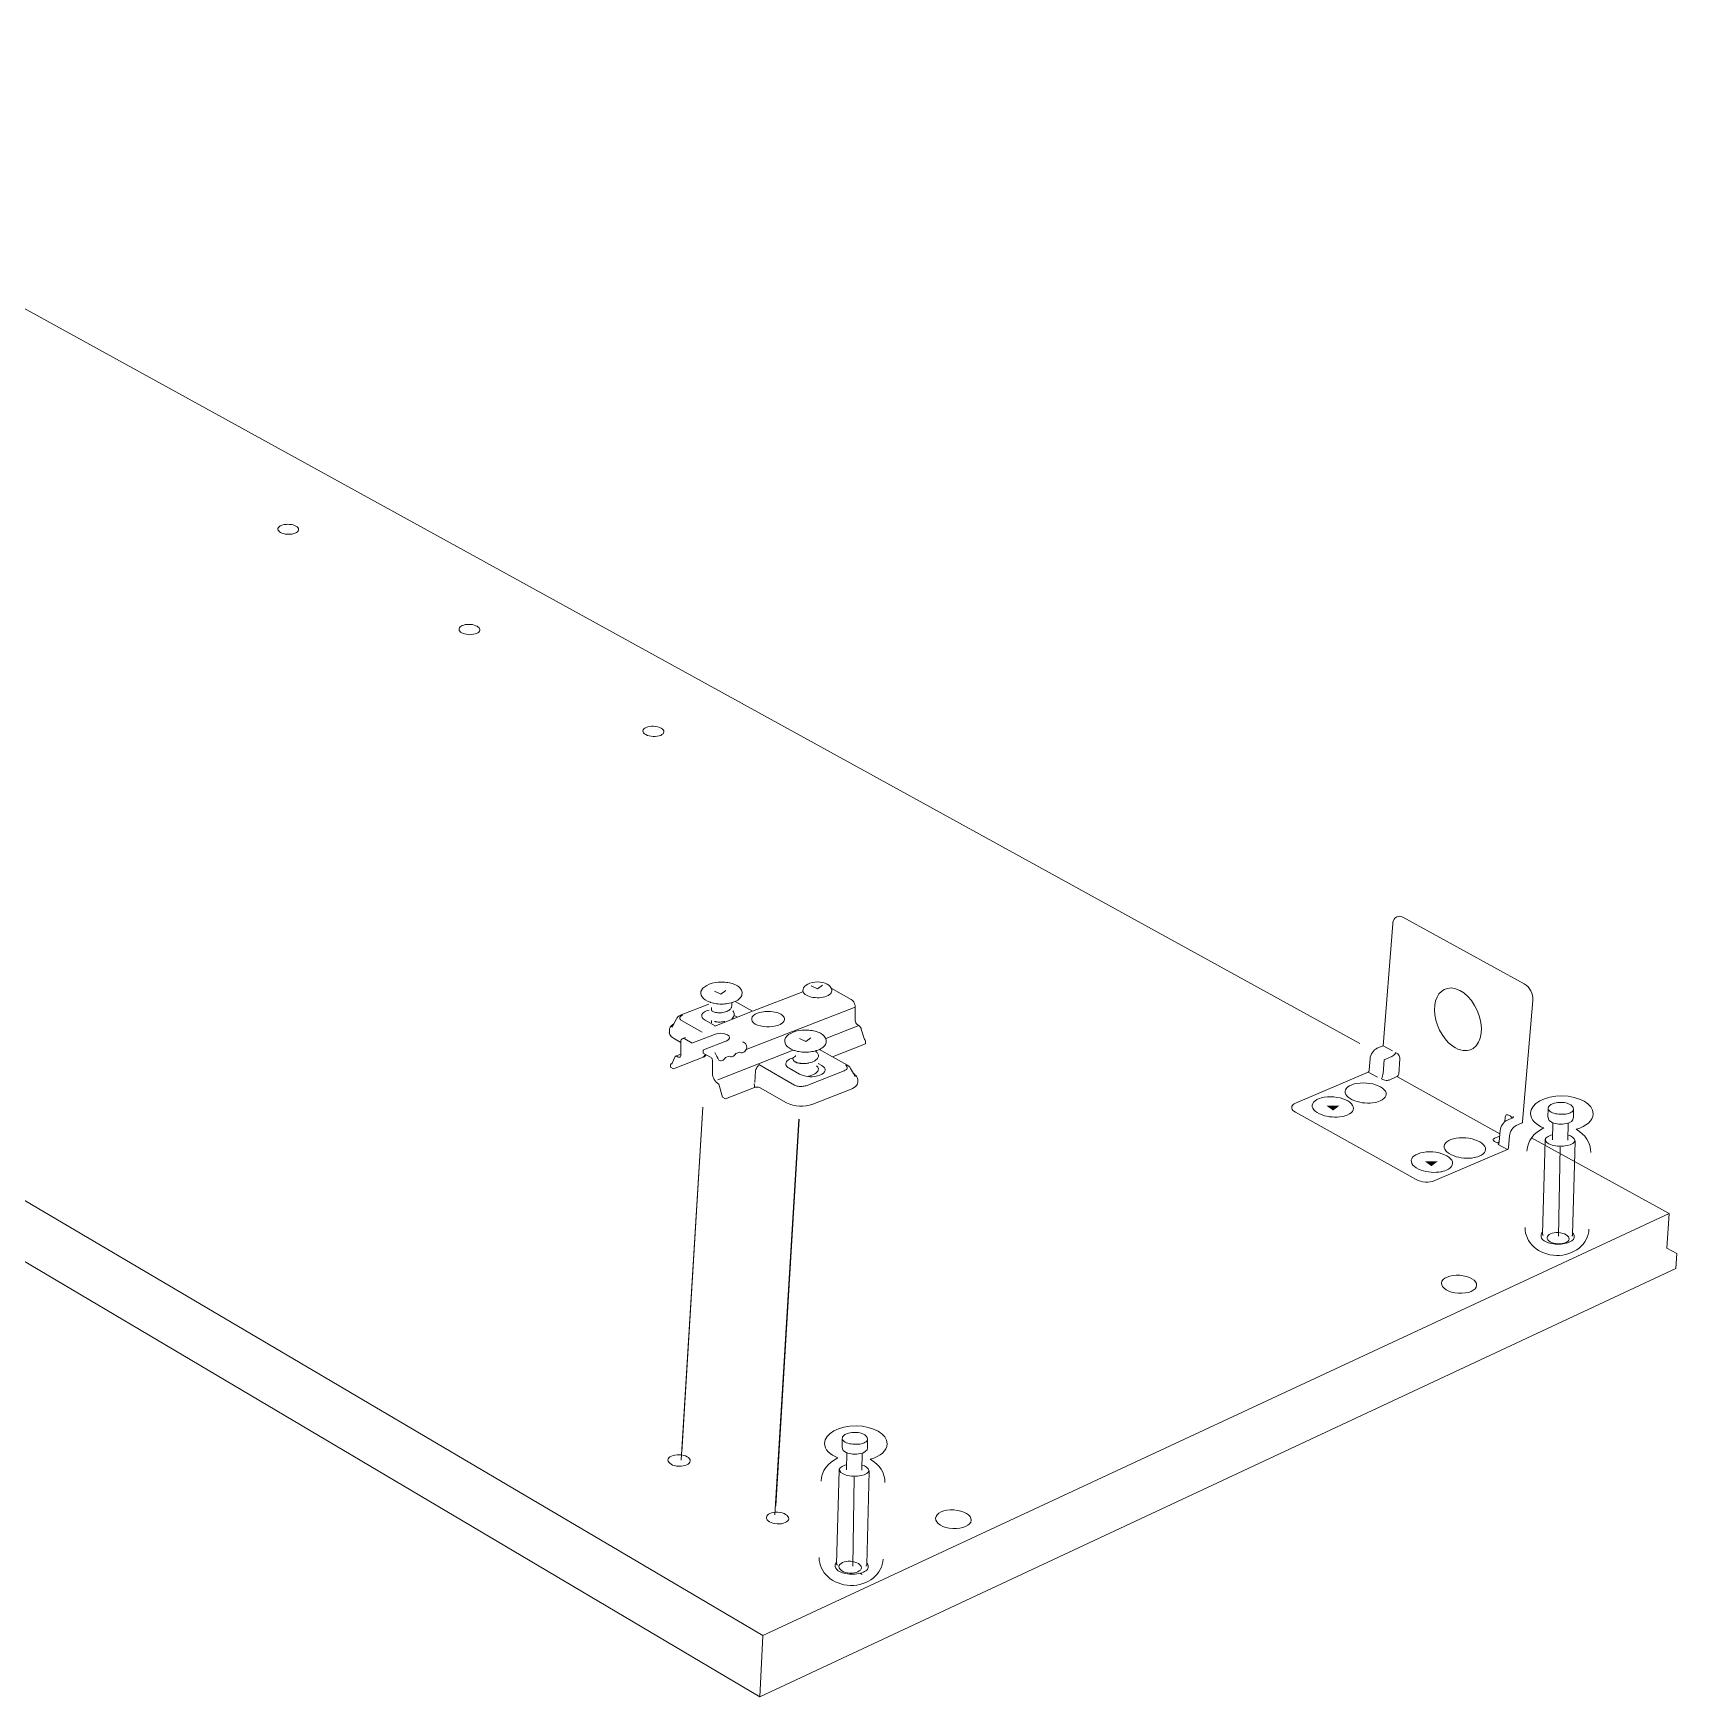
# Model space of a CAD drawing. Header units: metres. Extents: x -0.7 to 7.4, y 0 to 11.2.
# Drawn here: x 0.39248 to 0.43335, y 0.69706 to 0.73844 of the extents above; entities that cross this region are included whole.
import ezdxf

# ---------------------------------------------------------------- set-up
doc = ezdxf.new("R2010")
doc.units = ezdxf.units.M
doc.header["$MEASUREMENT"] = 0
for name, color, linetype, lineweight in [('PDF5_Geometry_Num_Penna__1', 255, 'Continuous', 18), ('PDF5_Geometry_Num_Penna__7', 7, 'Continuous', 18), ('PDF5_Solid Fills_Num_Penna__1', 255, 'Continuous', 18)]:
    doc.layers.add(name, color=color, linetype=linetype, lineweight=lineweight)

msp = doc.modelspace()

# ---------------------------------------------------------------- hatches: boundary and pattern name
at = {"layer": 'PDF5_Solid Fills_Num_Penna__1', "linetype": 'Continuous', "lineweight": 18}
for points in [[(0.4246393273851493, 0.7117654826520231), (0.4248051329407048, 0.7116430687631342), (0.4249649412740381, 0.7117654826520231)], [(0.4270849946073714, 0.7103820998742453), (0.4272508001629269, 0.7102596859853564), (0.4274106084962603, 0.7103820998742453)]]:
    msp.add_hatch(color=255, dxfattribs=at).paths.add_polyline_path(points)

# ---------------------------------------------------------------- linework, layer by layer
at = {"layer": 'PDF5_Geometry_Num_Penna__1', "color": 255, "linetype": 'Continuous', "lineweight": 18, "flags": 128}
for points in [[(0.4086096343295937, 0.7031501554298009), (0.4091303343295937, 0.711724066540912)], [(0.4109416365518159, 0.7018151737631343), (0.4115244254407048, 0.7114266043186898)]]:
    msp.add_lwpolyline(points, dxfattribs=at)
at = {"layer": 'PDF5_Geometry_Num_Penna__7', "color": 7, "linetype": 'Continuous', "lineweight": 18, "flags": 128}
for points in [[(0.3577633498851492, 0.7297338659853564), (0.3798031415518159, 0.7384368937631342), (0.4254719887740381, 0.7133145298742454)], [(0.3577634909962603, 0.7297337248742454), (0.4106244187740381, 0.6985830943186898), (0.433165507662927, 0.7090817609853565)], [(0.3577731218295937, 0.7283058920964676), (0.4105493829407048, 0.6970642448742453)], [(0.409420952662927, 0.7146111293186898), (0.4095807609962603, 0.7145391626520231), (0.4097021165518159, 0.714633001540912)], [(0.4095952954407048, 0.714837471540912), (0.4096351593295937, 0.714837471540912), (0.4096764343295937, 0.714834296540912), (0.4097166509962603, 0.714831121540912), (0.4097543982184826, 0.714824771540912), (0.4097910871073715, 0.7148187743186898), (0.4098288343295937, 0.7148092493186898), (0.4098634065518159, 0.7148000770964675), (0.4098969204407047, 0.7147873770964676), (0.4099286704407048, 0.7147753826520231), (0.4099597148851492, 0.7147598604298009), (0.4099879371073715, 0.7147436326520231), (0.4100129843295937, 0.7147284632075787), (0.4100376787740381, 0.7147062382075786), (0.4100595509962603, 0.7146875409853565), (0.4100747204407048, 0.714662846540912), (0.4100905954407048, 0.7146377993186898), (0.410099767662927, 0.7146166326520231), (0.4101057648851492, 0.7145912326520231), (0.4101057648851492, 0.7145633632075786), (0.410102942662927, 0.7145354937631342), (0.4100969454407048, 0.714507271540912), (0.4100845982184825, 0.7144822243186898), (0.4100722509962603, 0.7144610576520232), (0.4100528482184826, 0.7144388326520231), (0.4100281537740381, 0.7144137854298009), (0.4099995787740381, 0.7143919132075787), (0.4099660648851493, 0.7143735687631343), (0.4099350204407047, 0.714358046540912), (0.4099036232184826, 0.7143449937631342), (0.4098694037740381, 0.7143329993186898), (0.4098570565518159, 0.7143298243186897)], [(0.4103673496073714, 0.7141115959853565), (0.4116204162740381, 0.7145973709853564)], [(0.4116203104407047, 0.7145975120964675), (0.4116203104407047, 0.7146193843186898)], [(0.411824251274038, 0.7147434209853565), (0.4119840596073715, 0.7146718070964676), (0.412105415162927, 0.7147652932075786)], [(0.4122077207184826, 0.7144886448742453), (0.4122458207184825, 0.7145073420964675), (0.412276865162927, 0.714525686540912), (0.4123050873851492, 0.7145475587631342), (0.4123237846073715, 0.7145694309853564), (0.4123326040518159, 0.7145944782075786), (0.4123389540518159, 0.7146195254298009)], [(0.412819155162927, 0.7144074354298009), (0.4123210329407048, 0.7146907159853564), (0.4123298523851492, 0.714669196540912), (0.4123362023851492, 0.7146445020964676), (0.4123390246073714, 0.7146194548742454)], [(0.4085920659962604, 0.714021496540912), (0.409276807662927, 0.7142860798742453)], [(0.4098571271073714, 0.7143296479298009), (0.4098324326629271, 0.7143204757075786), (0.409794332662927, 0.7143105979298009), (0.4097544687740381, 0.7143049534853564), (0.4097131937740381, 0.7142986034853565), (0.409670507662927, 0.7142950757075787), (0.4096320548851493, 0.7142922534853564), (0.4095883104407048, 0.7142922534853564), (0.4095484465518159, 0.7142922534853564), (0.4095078771073715, 0.7142950757075787), (0.409470482662927, 0.7142986034853565), (0.4094299132184825, 0.7143049534853564), (0.4093928715518159, 0.7143105979298009), (0.4093590048851492, 0.7143204757075786), (0.4093209048851492, 0.7143296479298009), (0.409308557662927, 0.7143359979298008)], [(0.4093430946073714, 0.7141551640409121), (0.4093459168295936, 0.7141428168186897), (0.4093519140518158, 0.7141304695964675), (0.4093649668295936, 0.7141177695964676), (0.4093769612740381, 0.7141085973742454), (0.4093960112740381, 0.7140994251520231), (0.4094210584962604, 0.7140895473742453), (0.4094457529407047, 0.7140835501520231), (0.4094739751629269, 0.7140803751520232), (0.4095014918295937, 0.7140772001520231), (0.4095321834962604, 0.7140743779298008), (0.4095642862740381, 0.7140743779298008), (0.4095953307184825, 0.7140772001520231), (0.409629550162927, 0.7140835501520231), (0.4096634168295936, 0.7140895473742453), (0.4096951668295937, 0.7140994251520231), (0.4097233890518159, 0.7141085973742454), (0.4097505529407047, 0.7141205918186898), (0.4097763057184825, 0.7141332918186898), (0.4097911223851492, 0.7141459918186898), (0.4098038223851492, 0.7141551640409121), (0.4098165223851493, 0.714167864040912), (0.4098256946073714, 0.7141802112631342), (0.4098352196073714, 0.7141960862631342), (0.4098412168295936, 0.7142080807075787), (0.4098440390518159, 0.7142236029298009), (0.4098479196073714, 0.714235950152023)], [(0.4093430946073714, 0.7142082218186898), (0.4093430946073714, 0.7141958745964675)], [(0.4093430946073714, 0.7141959804298009), (0.4093430946073714, 0.7141550582075786)], [(0.4094271615518159, 0.7137438251520232), (0.4103673143295937, 0.7141114195964675)], [(0.4098478137740381, 0.7142986387631342), (0.4098478137740381, 0.7142361970964676)], [(0.4098505654407048, 0.7143075993186897), (0.4098572682184826, 0.7143262965409121)], [(0.4099349851629269, 0.7143579054298008), (0.4103674907184826, 0.714111666540912)], [(0.4104924093295936, 0.7140648882075786), (0.4105393287740381, 0.7140804104298009), (0.410588717662927, 0.714093110429801), (0.4106419871073714, 0.7141022826520231), (0.4106695037740381, 0.7141051048742453), (0.4106973732184825, 0.7141086326520231), (0.4107534648851492, 0.7141086326520231), (0.4108099093295937, 0.7141086326520231), (0.4108667065518158, 0.7141022826520231), (0.410918917662927, 0.714093110429801), (0.4109619565518159, 0.7140835854298009), (0.4110000565518159, 0.7140712382075786), (0.4110374509962603, 0.7140557159853564), (0.4110684954407047, 0.7140401937631342), (0.4110967176629269, 0.714021496540912), (0.4111178843295936, 0.714002446540912), (0.4111369343295937, 0.7139809270964675), (0.4111492815518158, 0.7139590548742454), (0.4111588065518159, 0.7139340076520231), (0.4111588065518159, 0.7139093132075787), (0.4111531621073714, 0.7138839132075786), (0.4111401093295936, 0.7138592187631342), (0.4111309371073714, 0.7138440493186898), (0.4111178843295936, 0.7138313493186897), (0.4111023621073714, 0.7138190020964675), (0.411087192662927, 0.7138091243186897), (0.4110533259962603, 0.7137876048742453), (0.4110127565518158, 0.7137692604298009)], [(0.4130119834962603, 0.7137566662631342), (0.4129812918295936, 0.7137721884853564), (0.4129661223851492, 0.7137845357075786), (0.4129502473851492, 0.7138032329298009), (0.4129368418295936, 0.7138251051520231), (0.412925200162927, 0.7138497995964675), (0.4129192029407048, 0.7138748468186897), (0.412915675162927, 0.7138998940409119), (0.4129192029407048, 0.714217394040912)], [(0.4084054818295937, 0.7137969182075786), (0.4083740846073715, 0.7137782209853565), (0.4083522123851492, 0.7137595237631342), (0.4083338679407048, 0.713737651540912), (0.4083183457184826, 0.7137157793186898), (0.4083052929407048, 0.7136939070964676), (0.4083000012740381, 0.7136723876520231), (0.4082964734962604, 0.7136476932075786), (0.4082964734962604, 0.7135792543186897)], [(0.4084053407184826, 0.7137968829298009), (0.4083619490518159, 0.713718919040912)], [(0.4085921012740381, 0.7140213554298008), (0.4085674068295937, 0.7140086554298009), (0.4085451818295937, 0.7139994832075787), (0.4085268373851492, 0.7139871359853565), (0.4085113151629269, 0.7139716137631341), (0.4084957929407048, 0.713959266540912), (0.4084830929407048, 0.7139437443186898), (0.4084739207184826, 0.7139246943186898), (0.4084054818295936, 0.7137969887631342)], [(0.4086299896073714, 0.7140147937631343), (0.4086112923851492, 0.7140084437631342), (0.4085922423851492, 0.7139964493186898), (0.408579895162927, 0.7139869243186897), (0.408567195162927, 0.7139749298742454), (0.4085611979407047, 0.7139646993186898), (0.4085583757184825, 0.7139523520964675), (0.4085583757184825, 0.713940357652023), (0.4085583757184825, 0.7139276576520232), (0.4085643729407048, 0.7139153104298008), (0.4085735451629269, 0.7139061382075786), (0.4085858923851492, 0.7138937909853564), (0.4086010618295936, 0.7138839132075786)], [(0.4086010265518159, 0.7138840543186897), (0.4091122015518159, 0.713591601540912)], [(0.4091839565518158, 0.7138905807075786), (0.4094323121073714, 0.7137473529298008)], [(0.4093458815518159, 0.7138840543186897), (0.4093458815518159, 0.7138685320964675), (0.4093458815518159, 0.7138283154298009)], [(0.4094211290518159, 0.7138593951520231), (0.4094324179407047, 0.7138562201520231), (0.4094430012740381, 0.7138530451520231), (0.4094645207184825, 0.7138498701520231), (0.409486040162927, 0.7138466951520231), (0.4095103818295937, 0.7138438729298008), (0.4095322540518159, 0.7138438729298008), (0.4095608290518159, 0.7138438729298008), (0.4095925790518159, 0.7138466951520231), (0.4096236234962603, 0.7138498701520231), (0.4096546679407047, 0.7138562201520231)], [(0.4096766107184825, 0.7138623232075786), (0.4096663801629271, 0.7138595009853564), (0.4096547384962603, 0.7138559732075785)], [(0.4098478137740381, 0.7139310795964675), (0.4098478137740381, 0.7139123823742454)], [(0.409906727662927, 0.7140085848742452), (0.4099878665518159, 0.7139623709853564)], [(0.4121873654407048, 0.7134325693186897), (0.4130121598851492, 0.7137567720964675)], [(0.4130121246073715, 0.7137567368186898), (0.4130279996073715, 0.713743684040912), (0.4130396412740382, 0.7137281618186897), (0.4130526940518159, 0.7137126395964676), (0.4130650412740381, 0.7136907673742453), (0.4130710384962603, 0.7136692479298009)], [(0.4082964029407047, 0.7135792543186897), (0.4082999307184826, 0.7135538543186897), (0.4083083973851492, 0.7135323348742454), (0.408324625162927, 0.7135076404298009), (0.4083461446073715, 0.7134854154298008), (0.4083715446073714, 0.7134638959853564), (0.4084025890518159, 0.7134420237631341), (0.4085832112740381, 0.7133390126520232)], [(0.4085831054407048, 0.7133455743186897), (0.408585927662927, 0.7133734437631342), (0.4085919248851492, 0.7133981382075787), (0.408604977662927, 0.7134171882075786), (0.4086201471073714, 0.713429182652023), (0.4086388443295936, 0.7134355326520231), (0.4086582471073714, 0.7134327104298009), (0.4086787082184825, 0.7134231854298009)], [(0.4085831054407048, 0.7130463482075786), (0.4085831054407048, 0.7133388009853565)], [(0.408623075162927, 0.7134325693186897), (0.4086982168295937, 0.713460791540912)], [(0.4086788846073715, 0.7134232559853564), (0.4088602123851492, 0.7133202448742454)], [(0.4088601065518158, 0.7133204212631342), (0.4094174954407048, 0.7135384379298009)], [(0.4097014109962603, 0.7133703745964676), (0.4091433165518158, 0.7131555329298008)], [(0.4115317632184826, 0.7134315109853565), (0.4116919243295936, 0.7133598970964675), (0.4118129271073715, 0.7134537359853564)], [(0.4116854332184826, 0.7136445887631342), (0.4117252971073714, 0.7136445887631342), (0.4117662193295937, 0.7136410609853564), (0.4118071415518159, 0.7136382387631341), (0.4118470054407048, 0.713632241540912), (0.4118843998851492, 0.7136255387631343), (0.4119221471073715, 0.7136160137631342), (0.4119567193295937, 0.7136071943186898), (0.4119902332184825, 0.7135948470964676), (0.412021277662927, 0.7135821470964676), (0.4120526748851492, 0.7135666248742453), (0.4120805443295936, 0.7135507498742453), (0.4121052387740381, 0.7135324054298009), (0.4121302859962603, 0.7135137082075786), (0.4121493359962603, 0.7134918359853564), (0.4121680332184826, 0.7134667887631342), (0.412183202662927, 0.713444916540912), (0.412192727662927, 0.7134198693186898), (0.4121962554407048, 0.7133951748742453), (0.412199077662927, 0.7133669526520231), (0.4121962554407048, 0.7133387304298009), (0.4121874359962603, 0.7133112137631342), (0.4121772054407048, 0.7132861665409119), (0.4121620359962603, 0.7132642943186898), (0.4121433387740381, 0.7132424220964676), (0.4121186443295936, 0.7132177276520231), (0.4120900693295937, 0.7131958554298009), (0.4120565554407048, 0.7131775109853564), (0.412027627662927, 0.7131616359853564), (0.4119937609962603, 0.7131461137631342), (0.4119591887740381, 0.7131334137631342), (0.4119468415518159, 0.7131305915409121)], [(0.4131770482184825, 0.713299007652023), (0.4123582509962603, 0.7129776270964675), (0.4120308732184825, 0.7131645993186898)], [(0.4131616671073714, 0.7133984204298008), (0.413146497662927, 0.713407592652023), (0.4130710032184825, 0.7136693537631341)], [(0.4131771540518159, 0.7133669173742453), (0.4131771540518159, 0.7133796173742454), (0.4131704512740381, 0.7133919645964676), (0.4131616318295937, 0.7133983145964675)], [(0.4131771540518159, 0.7132989018186897), (0.4131771540518159, 0.7133669879298009)], [(0.4083674523851492, 0.712818806540912), (0.4084302468295936, 0.7129719120964675)], [(0.4083991671073715, 0.7126818582075786), (0.4091371782184826, 0.712968666540912)], [(0.4084301409962604, 0.7129717709853564), (0.4084393132184826, 0.7129869404298009), (0.4084520132184826, 0.7129964654298009)], [(0.408583070162927, 0.7130464893186897), (0.4084521896073715, 0.7129963948742454), (0.4084740618295937, 0.7129963948742454), (0.4084892312740381, 0.7129900448742453)], [(0.408489407662927, 0.7129902212631342), (0.4085176298851493, 0.712974699040912)], [(0.408517665162927, 0.7129745226520231), (0.4085363623851492, 0.7129685254298008), (0.4085522373851492, 0.7129685254298008), (0.4085645846073715, 0.7129745226520231), (0.4085734040518159, 0.7129872226520231), (0.4085832818295936, 0.7130059198742453), (0.4085832818295936, 0.7130274393186897)], [(0.4085831054407048, 0.7130275804298009), (0.4085831054407048, 0.7130462776520231)], [(0.4091529473851492, 0.7131524637631342), (0.409140600162927, 0.7131489359853563), (0.4091370723851492, 0.7130709720964675)], [(0.409137107662927, 0.7130710073742452), (0.4092122493295937, 0.7130276157075787)], [(0.4091991965518159, 0.7130088832075786), (0.4091840271073715, 0.7129930082075786), (0.4091653298851492, 0.7129810137631342), (0.409137107662927, 0.712968666540912), (0.4091935521073715, 0.7130399276520232)], [(0.4091991259962603, 0.7130088832075786), (0.4092121787740381, 0.7130275804298009), (0.4093342398851492, 0.7129587887631342)], [(0.4093679301629269, 0.7128964882075787), (0.4093651079407048, 0.7129151854298008), (0.4093591107184826, 0.7129338826520231), (0.4093460579407048, 0.7129494048742453), (0.4093340634962603, 0.7129589298742454)], [(0.4113795043295936, 0.7131461137631342), (0.4094988459962603, 0.7124109248742453)], [(0.4096104648851492, 0.7128841057075787), (0.4096323371073715, 0.7128964529298009), (0.4096545621073714, 0.7129119751520231), (0.4096764343295937, 0.712934200152023), (0.4096912509962603, 0.7129588945964676)], [(0.4098693684962603, 0.7129840476520231), (0.4098478490518159, 0.712980872652023), (0.4098256240518159, 0.712980872652023), (0.4098069268295937, 0.7129840476520231), (0.4097882296073714, 0.7129963948742454), (0.4096915684962603, 0.7129590004298009)], [(0.4098695096073715, 0.7129840123742452), (0.4098910290518158, 0.7129963595964676), (0.4099129012740382, 0.7130118818186898), (0.4099315984962603, 0.7130344595964675), (0.4099502957184825, 0.7130588012631341)], [(0.4099502957184825, 0.7130587659853564), (0.4100466040518159, 0.713096160429801), (0.4100660068295936, 0.7130869882075787), (0.4100843512740381, 0.7130806382075786), (0.4101058707184825, 0.7130806382075786), (0.4101277429407048, 0.7130869882075787)], [(0.4101278840518159, 0.7130868470964675), (0.410149756274038, 0.7130960193186898), (0.4101712757184826, 0.7131150693186897), (0.4101906784962603, 0.713136941540912), (0.4102083173851492, 0.7131616359853564)], [(0.4119469121073714, 0.713130591540912), (0.411922217662927, 0.7131245943186897), (0.4118812954407047, 0.7131150693186897), (0.4118439009962604, 0.7131087193186897), (0.4118036843295936, 0.7131023693186898), (0.411760292662927, 0.7130991943186897), (0.4117190176629271, 0.7130960193186898), (0.4116784482184826, 0.7130960193186898), (0.4116378787740381, 0.7130960193186898), (0.411598367662927, 0.7130991943186897), (0.4115574454407048, 0.7131023693186898), (0.4115204037740381, 0.7131087193186897), (0.4114826565518159, 0.7131150693186897), (0.4114452621073715, 0.7131245943186897), (0.4114113954407048, 0.713136941540912), (0.4113958732184826, 0.7131397637631341)], [(0.4114335851629271, 0.7130119170964675), (0.4114335851629271, 0.7129995698742454)], [(0.411729177662927, 0.712818806540912), (0.4117690415518159, 0.712828331540912), (0.4118099637740381, 0.7128371509853564), (0.4118470054407048, 0.7128494982075787), (0.411881577662927, 0.7128657259853564), (0.4119126221073715, 0.7128808954298008), (0.4119433137740381, 0.7129034732075786), (0.4119690665518158, 0.7129249926520231)], [(0.4119407032184825, 0.7131118237631342), (0.4119498754407048, 0.7131305209853565)], [(0.4119689607184825, 0.7129249220964675), (0.4119813079407048, 0.712940091540912), (0.4119904801629271, 0.7129563193186897), (0.4119964773851492, 0.7129746637631342), (0.4120028273851493, 0.7129901859853565), (0.4120028273851493, 0.7130060609853565), (0.4120028273851493, 0.7130244054298008), (0.4119964773851492, 0.7130399276520231), (0.4119904801629271, 0.7130554498742453), (0.4119813079407048, 0.7130681498742453), (0.4119717829407047, 0.7130836720964675), (0.4119566134962603, 0.7130991943186897), (0.4119407384962603, 0.7131118943186897)], [(0.4120433615518159, 0.713170914040912), (0.4120592365518159, 0.7131490418186898)], [(0.4128062787740381, 0.7126912420964675), (0.4127942843295937, 0.7127067643186897), (0.4127844065518159, 0.7127226393186897), (0.4127695898851492, 0.7127349865409119), (0.412757242662927, 0.7127473337631343), (0.4127413676629271, 0.7127596809853564), (0.412725492662927, 0.7127692059853564), (0.4123582509962603, 0.712977697652023)], [(0.4257283171073715, 0.7129354348742453), (0.4257043282184825, 0.7126447459853564)], [(0.4258974740518159, 0.7131919043186898), (0.4258653712740381, 0.7131735598742454), (0.4258371490518159, 0.7131523932075786), (0.4258092796073715, 0.7131209959853565), (0.4257828212740382, 0.7130874820964676), (0.4257598907184825, 0.7130504404298008), (0.4257443684962604, 0.7130130459853564), (0.4257313157184826, 0.712972476540912), (0.4257284934962604, 0.7129354348742453)], [(0.426268772662927, 0.7129858820964675), (0.4260768615518159, 0.7129043904298009), (0.4260500504407048, 0.712567487652023), (0.4260461698851492, 0.7125371487631342), (0.4260362921073714, 0.7125029293186897), (0.4260235921073715, 0.7124683570964675), (0.4260077171073715, 0.7124348432075787), (0.4260444059962603, 0.7124143820964675)], [(0.4262802379407049, 0.7131295684853565), (0.426051285162927, 0.7132551573742454)], [(0.4262688784962603, 0.7129860584853563), (0.4262935729407048, 0.7130015807075787), (0.4263196784962603, 0.7130199251520231), (0.4263415507184825, 0.7130446195964675), (0.4263606007184826, 0.7130721362631341)], [(0.4263603537740381, 0.713072171540912), (0.4263670565518159, 0.7130813437631343), (0.426358942662927, 0.713088046540912)], [(0.4264644584962604, 0.7129268270964676), (0.4264651640518159, 0.7129554020964675), (0.4264591668295937, 0.7129797437631342), (0.4264471723851492, 0.7130079659853564), (0.426434825162927, 0.7130305437631342), (0.4264164807184825, 0.7130524159853564), (0.4263949612740381, 0.7130654687631343), (0.4263670918295937, 0.7130813437631343)], [(0.4264644937740382, 0.7129266859853564), (0.4264366243295936, 0.712549566540912), (0.4264306271073715, 0.7125308693186898), (0.4264211021073715, 0.7125121720964676), (0.4264076965518159, 0.7124970026520231), (0.4263921743295937, 0.7124878304298008)], [(0.4278522157184826, 0.7131996654298008), (0.4279107768295937, 0.7131703848742453), (0.427970749051816, 0.713150276540912), (0.4280293101629271, 0.7131372237631342), (0.4280861073851492, 0.7131329904298008), (0.4281418462740381, 0.7131351070964675), (0.4281922934962604, 0.7131442793186897), (0.4282427407184826, 0.7131647404298008), (0.428289660162927, 0.7131890820964675)], [(0.4083247309962603, 0.7127909018186898), (0.4083310809962604, 0.712806424040912)], [(0.4083991671073715, 0.7126817876520231), (0.4083247309962603, 0.7127227098742454), (0.4083247309962603, 0.7127907959853564)], [(0.4083676287740381, 0.7128187712631342), (0.4083309398851492, 0.712806424040912)], [(0.4083649476629271, 0.7128128445964675), (0.408339547662927, 0.7128033195964675), (0.4083557754407048, 0.7127941473742453)], [(0.408355740162927, 0.7127940062631343), (0.4083673818295936, 0.7128187007075786)], [(0.4104241821073714, 0.7123421684853564), (0.4104393515518158, 0.712641324040912)], [(0.4104393515518159, 0.7126412182075786), (0.4104457015518159, 0.7126539182075786), (0.4104488765518159, 0.7126662654298009), (0.4104612237740381, 0.7126913126520231), (0.4104735709962604, 0.7127160070964675), (0.4104890932184825, 0.7127382320964675), (0.4105049682184825, 0.7127593987631342), (0.410523312662927, 0.7127847987631342)], [(0.4105233832184825, 0.7127848693186898), (0.411411677662927, 0.7122736943186897)], [(0.4114115365518159, 0.7122736237631342), (0.4114334087740381, 0.712264451540912), (0.411454222662927, 0.712258101540912), (0.411476447662927, 0.712251751540912), (0.4115011421073714, 0.7122457543186897), (0.4115261893295936, 0.7122429320964675), (0.4115512365518159, 0.7122390515409119), (0.4115762837740382, 0.7122390515409119), (0.4116009782184825, 0.7122429320964675), (0.411625672662927, 0.7122457543186897), (0.4116514254407048, 0.7122489293186897), (0.4116761198851492, 0.7122552793186897), (0.4116979921073715, 0.712261276540912), (0.4126476698851492, 0.7126352209853564)], [(0.4114335851629271, 0.7128372920964675), (0.4114335851629271, 0.7128496393186897), (0.4114487546073714, 0.7128439948742453), (0.4114674518295937, 0.7128341170964676), (0.4114893240518159, 0.7128316476520231), (0.4115115490518159, 0.7128252976520231), (0.4115316573851492, 0.7128217698742453), (0.4115577629407047, 0.7128189476520231)], [(0.4115113021073714, 0.7128255093186897), (0.4115236493295936, 0.712821981540912), (0.4115539882184825, 0.7128159843186898), (0.4115762132184825, 0.7128128093186897), (0.4115980854407047, 0.7128128093186897), (0.4116231326629269, 0.7128096343186897), (0.4116513548851493, 0.7128096343186897), (0.4116785187740381, 0.7128128093186897), (0.4117099159962603, 0.7128159843186898), (0.4117409604407048, 0.712821981540912)], [(0.4116044707184826, 0.7128129504298009), (0.411645040162927, 0.7128129504298009)], [(0.4117629384962603, 0.7128253682075787), (0.4117477690518159, 0.7128218404298008)], [(0.4117567296073714, 0.7124980609853564), (0.4118008268295936, 0.7125072332075787), (0.4118406907184826, 0.7125227554298008), (0.4118784379407047, 0.712538277652023), (0.4119123046073714, 0.712554152652023), (0.4119433490518158, 0.7125760248742453), (0.4119691018295936, 0.7125975443186897)], [(0.4119593298851492, 0.7127535426520231), (0.4119688548851492, 0.712747192652023), (0.4119744993295937, 0.7127383732075787), (0.4119875521073715, 0.7127228509853564), (0.4119998993295936, 0.7127066232075787)], [(0.4119689607184825, 0.7125974737631342), (0.4119876579407047, 0.7126228737631343), (0.412000005162927, 0.7126503904298009), (0.4120028273851493, 0.712678612652023), (0.412000005162927, 0.7127068348742452)], [(0.4119999698851493, 0.7128160548742453), (0.4120902809962603, 0.7127631382075786)], [(0.4126476346073715, 0.7126351857075787), (0.4126698596073714, 0.7126443579298009), (0.4126853818295937, 0.7126538829298008), (0.4127005512740381, 0.7126662301520231), (0.4127104290518159, 0.7126757551520231), (0.4127164262740381, 0.7126881023742453), (0.4127192484962603, 0.7127004495964675), (0.4127227762740381, 0.7127131495964675), (0.4127192484962603, 0.7127226745964675), (0.4127132512740381, 0.7127350218186898), (0.4127033734962603, 0.7127473690409121), (0.4126910262740381, 0.7127597162631342), (0.4126758568295936, 0.7127692412631342)], [(0.4126758921073714, 0.7127692059853564), (0.4126910615518159, 0.7127755559853565), (0.4127104643295937, 0.7127755559853565), (0.4127256337740381, 0.7127692059853564)], [(0.4128061023851493, 0.712691171540912), (0.4128748940518159, 0.7125638187631341)], [(0.412981221274038, 0.7124141351520231), (0.4129776934962603, 0.7124420045964676), (0.4129720490518159, 0.7124638768186897), (0.4129618184962603, 0.712482574040912), (0.4129501768295936, 0.712501624040912), (0.4129304212740381, 0.7125199684853565), (0.4129127823851492, 0.7125354907075786), (0.4128905573851491, 0.7125541879298009), (0.412875035162927, 0.7125637129298008), (0.4129191323851492, 0.712485749040912)], [(0.4256814682184825, 0.7125953923742453), (0.4238706598851492, 0.7118298645964675)], [(0.425911267662927, 0.7124699798742453), (0.4256816093295936, 0.7125952159853565)], [(0.4257042223851492, 0.7126448518186898), (0.4257006946073715, 0.7126300351520231), (0.4256904640518159, 0.7126106323742454), (0.4256816446073715, 0.7125954629298009)], [(0.4260447234962603, 0.7124144526520231), (0.426065890162927, 0.7124052804298009), (0.426094465162927, 0.7123954026520232), (0.4261223346073715, 0.7123918748742453), (0.4261502040518159, 0.7123946970964676), (0.4261759568295936, 0.712397166540912), (0.4261999457184826, 0.7124031637631342), (0.4263922096073714, 0.7124878304298008)], [(0.4289536232184825, 0.7110676882075786), (0.4263921037740381, 0.712487971540912)], [(0.4104110940518159, 0.7122834309853564), (0.4104047440518159, 0.7123017754298009), (0.4103994523851492, 0.7123113004298008)], [(0.4104110940518159, 0.7122143570964675), (0.4104110940518159, 0.712283501540912)], [(0.4129811154407048, 0.7123458020964676), (0.412977587662927, 0.7123172270964675), (0.4129687682184826, 0.7122890048742453), (0.4129500709962604, 0.7122643104298009), (0.4129253765518159, 0.7122392632075786), (0.4128943321073715, 0.712218096540912), (0.4128562321073715, 0.7121958715409119), (0.412815662662927, 0.7121771743186898)], [(0.4129811154407048, 0.7124140293186898), (0.4129811154407048, 0.7123459432075786)], [(0.408594500162927, 0.7029448387631342), (0.4091271946073715, 0.7117244193186897)], [(0.4238672732184826, 0.7116020054298009), (0.4238330537740381, 0.7116242304298008), (0.4238055371073715, 0.7116461026520231), (0.4237868398851493, 0.7116715026520231), (0.4237751982184826, 0.7117004304298009), (0.4237751982184826, 0.7117247720964676)], [(0.4237753040518158, 0.7117248073742454), (0.4237788318295937, 0.7117502073742453), (0.4237918846073714, 0.7117717268186897), (0.4238134040518158, 0.711793599040912), (0.423840215162927, 0.7118115907075787), (0.4238709068295937, 0.7118299351520231)], [(0.4258485437740381, 0.7118431643186898), (0.4257892771073714, 0.7118350504298009), (0.4257261298851492, 0.7118297587631343), (0.4256601604407047, 0.7118279948742453), (0.4255952493295936, 0.7118318754298009), (0.4255324548851492, 0.7118389309853564), (0.4254675437740381, 0.711849161540912), (0.4254082771073714, 0.7118657420964676), (0.4253493632184825, 0.7118816170964675)], [(0.4259732859962603, 0.7118817582075787), (0.4259362443295936, 0.7118669415409119), (0.4258956748851492, 0.7118549470964676), (0.425848402662927, 0.7118433054298008)], [(0.4307860568295936, 0.7116741132075787), (0.4307793540518159, 0.7116494187631343), (0.4307677123851492, 0.7116317798742453), (0.4307504262740381, 0.7116151993186898), (0.4307271429407047, 0.7116000298742453), (0.4306996262740381, 0.711586271540912), (0.430666465162927, 0.7115739243186898), (0.4306301290518159, 0.7115647520964675), (0.4305906179407047, 0.7115573437631343), (0.4305493429407048, 0.7115516993186898), (0.4305052457184825, 0.7115499354298008), (0.4304618540518158, 0.7115499354298008), (0.4304177568295937, 0.7115524048742453), (0.4303754234962603, 0.7115580493186898), (0.4303345012740381, 0.7115654576520231), (0.4302964012740381, 0.7115756882075787), (0.4302621818295937, 0.7115876826520231), (0.4302311373851492, 0.7116017937631341), (0.4302050318295937, 0.7116169632075786), (0.430183865162927, 0.711633896540912), (0.4301683429407048, 0.7116515354298009), (0.4301595234962602, 0.7116702326520231), (0.4301559957184825, 0.7116889298742454)], [(0.4109244209962604, 0.7015848804298008), (0.4115209682184826, 0.7114266748742453)], [(0.4250306990518159, 0.711496242652023), (0.4249714323851493, 0.711488481540912), (0.4249082851629271, 0.7114828370964675), (0.4248437268295936, 0.7114807204298009), (0.4247809323851492, 0.7114846009853565), (0.4247156684962604, 0.711488481540912), (0.4246493462740381, 0.7115022398742453), (0.4245904323851493, 0.7115159982075787), (0.4245315184962603, 0.7115354009853564)], [(0.4251567818295937, 0.7115319084853564), (0.4251186818295937, 0.7115202668186899), (0.4250777596073715, 0.711505450152023), (0.425030840162927, 0.7114962779298009)], [(0.4291298357184825, 0.7113991934853564), (0.4291016134962604, 0.7113840240409119), (0.4290709218295937, 0.7113596823742453), (0.429041641274038, 0.7113314601520231), (0.4290162412740381, 0.7112979462631343), (0.4289940162740381, 0.7112612573742453), (0.4289781412740381, 0.7112206879298009), (0.4289679107184825, 0.7111832934853565), (0.4289608551629269, 0.7111455462631342), (0.4289379246073714, 0.7108679101520231)], [(0.4292013084962603, 0.7115134229298009), (0.4291695584962603, 0.7115296507075786), (0.4291508612740381, 0.7115391757075786), (0.4291293418295937, 0.7115398812631342), (0.4291138196073714, 0.7115335312631341), (0.4291014723851492, 0.7115211840409119), (0.4290915946073714, 0.7115031923742453), (0.4290841862740381, 0.7114781451520231), (0.4290767779407048, 0.711365609040912)], [(0.4291937590518158, 0.7114264632075786), (0.4291299062740381, 0.7113992993186897)], [(0.4292591993295937, 0.7114564493186898), (0.429193582662927, 0.7114264632075786)], [(0.4292102690518159, 0.7115101773742454), (0.4292286134962603, 0.7114974773742453), (0.4292448412740381, 0.7114784273742453), (0.429259305162927, 0.7114565551520231)], [(0.4292884798851492, 0.7114967718186898), (0.4292877743295936, 0.7114840718186898), (0.4292814243295936, 0.7114720773742453), (0.4292722521073714, 0.7114625523742453), (0.4292620215518159, 0.7114565551520231)], [(0.4302697312740381, 0.7113419023742452), (0.430258795162927, 0.7109132773742453)], [(0.4306433229407047, 0.7109030468186897), (0.4306542590518159, 0.7113323773742453)], [(0.4288175568295937, 0.7108757770964675), (0.4288006234962603, 0.7108891826520232), (0.4287882762740381, 0.7109018826520231), (0.428785454051816, 0.7109170520964675), (0.4287889818295937, 0.7109293993186898), (0.4288016818295937, 0.710941746540912), (0.428818615162927, 0.710954446540912)], [(0.4289376423851492, 0.7108679101520231), (0.4288843729407048, 0.710844274040912), (0.4288692034962603, 0.7108502712631343), (0.4288568562740381, 0.7108566212631342), (0.4288176979407048, 0.7108756712631342)], [(0.4289501659962603, 0.7110084215409119), (0.4288185798851492, 0.710954446540912)], [(0.4289374307184826, 0.7108523526520231), (0.4289310807184826, 0.7108340082075786)], [(0.4289377834962603, 0.7108678395964675), (0.4289374307184826, 0.7108523173742453)], [(0.4297363665518159, 0.7109682754298009), (0.4331657193295936, 0.7090819726520231)], [(0.4300767618295936, 0.7108945801520231), (0.4300160840518159, 0.7085768301520231)], [(0.4302616173851492, 0.7110406301520231), (0.4302192840518159, 0.7110286357075787), (0.4301850646073714, 0.7110162884853565), (0.4301547257184826, 0.711001119040912), (0.4301282673851493, 0.7109841857075786), (0.4301071007184825, 0.7109654884853565), (0.4300912257184825, 0.7109443218186897), (0.4300817007184825, 0.7109245662631342), (0.4300767618295936, 0.710902694040912)], [(0.4283100859962603, 0.7104716701520231), (0.4282504665518159, 0.7104632034853564), (0.4281883776629269, 0.7104572062631341), (0.428124877662927, 0.7104582645964675), (0.4280599665518158, 0.7104628507075786), (0.4279939971073715, 0.7104667312631342), (0.4279329665518159, 0.7104804895964676), (0.4278698193295937, 0.7104942479298009), (0.4278140804407047, 0.7105136507075787)], [(0.4284416721073714, 0.7105102640409119), (0.4284018082184825, 0.7104950945964675), (0.4283573582184825, 0.7104831001520231), (0.4283100859962603, 0.7104718112631342)], [(0.4283228212740381, 0.710477702652023), (0.4283101212740381, 0.7104717054298009)], [(0.4304539518295936, 0.7107345248742453), (0.4304147934962603, 0.7085187276520231)], [(0.4271156509962604, 0.7101269709853564), (0.4270525037740382, 0.7101442570964674), (0.4269978232184826, 0.7101615432075786)], [(0.4274922059962604, 0.7101218204298009), (0.4274336448851492, 0.7101133537631342), (0.427370497662927, 0.7101077093186897), (0.4273080559962604, 0.7101059454298009), (0.4272427921073715, 0.7101101787631342), (0.4271778809962604, 0.7101172343186898), (0.4271157921073716, 0.7101278176520232)], [(0.4276248504407048, 0.7101609082075786), (0.427583222662927, 0.7101460915409119), (0.4275401837740381, 0.7101333915409119), (0.4274922059962604, 0.7101217498742453)], [(0.4275056468295937, 0.7101280293186898), (0.4274922412740381, 0.7101216793186897)], [(0.4331656134962604, 0.7090819020964675), (0.4331063468295936, 0.7082242993186898)], [(0.4331063468295936, 0.7082244404298009), (0.4333522329407048, 0.7080875626520231)], [(0.4333523387740381, 0.7080874920964675), (0.4333276443295936, 0.7077163698742452)], [(0.4105492418295937, 0.6970643859853564), (0.4333273973851491, 0.7077161582075786)], [(0.4132281304407048, 0.703466667652023), (0.413221427662927, 0.7034419732075787), (0.4132097859962603, 0.7034243343186898), (0.4131924998851492, 0.7034077537631342), (0.4131692165518159, 0.7033925843186897), (0.4131416998851493, 0.7033784732075786), (0.4131085387740381, 0.7033664787631342), (0.413072202662927, 0.703357306540912), (0.4130326915518159, 0.7033498982075786), (0.4129914165518159, 0.703344606540912), (0.4129473193295937, 0.7033421370964675), (0.4129039276629271, 0.7033421370964675), (0.4128598304407047, 0.7033453120964674), (0.4128174971073714, 0.7033502509853564), (0.4127765748851492, 0.7033580120964675), (0.4127384748851493, 0.7033682426520231), (0.4127042554407048, 0.7033802370964676), (0.4126728582184825, 0.7033939954298009), (0.4126471054407048, 0.7034095176520231), (0.4126259387740381, 0.7034264509853564), (0.4126104165518159, 0.7034444426520231), (0.4126012443295937, 0.7034627870964675), (0.4125980693295936, 0.7034814843186897)], [(0.4127116990518158, 0.7031344920964675), (0.4127007629407048, 0.7027058670964675)], [(0.4130856434962604, 0.7026956365409119), (0.4130965796073714, 0.7031249670964675)], [(0.4125183768295936, 0.7026871698742453), (0.4124580518295936, 0.7003694198742453)], [(0.4127039379407048, 0.7028332198742453), (0.4126612518295937, 0.7028215782075786), (0.4126270323851493, 0.7028088782075786), (0.4125963407184826, 0.7027937087631342), (0.4125705879407048, 0.7027767754298009), (0.4125490684962603, 0.7027580782075786), (0.4125331934962603, 0.702736911540912), (0.4125236684962603, 0.7027171559853564), (0.4125183768295936, 0.7026952837631343)], [(0.4128960254407048, 0.7025269382075786), (0.4128568671073715, 0.7003111409853564)], [(0.4106243482184826, 0.6985829884853565), (0.410549206551816, 0.6970642801520232)]]:
    msp.add_lwpolyline(points, dxfattribs=at)
for points in [[(0.399008857662927, 0.7261792418186898), (0.3989735798851492, 0.726194764040912), (0.3989365382184825, 0.726207464040912), (0.3988959687740381, 0.7262166362631343), (0.3988525771073714, 0.7262229862631343), (0.398805657662927, 0.7262258084853564), (0.3987622659962604, 0.7262229862631343), (0.3987181687740381, 0.7262198112631343), (0.3986807743295937, 0.7262102862631342), (0.398643732662927, 0.7261979390409119), (0.3986155104407047, 0.7261824168186898), (0.3985901104407048, 0.7261637195964675), (0.3985721187740381, 0.7261446695964675), (0.3985622409962603, 0.7261231501520231), (0.3985622409962603, 0.7261016307075787), (0.3985685909962603, 0.7260794057075787), (0.3985809382184826, 0.726058239040912), (0.3986031632184825, 0.7260388362631341), (0.398627857662927, 0.7260204918186898), (0.3986624298851492, 0.7260046168186898), (0.3987001771073714, 0.7259922695964675), (0.3987428632184825, 0.7259827445964675), (0.3987869604407047, 0.7259763945964676), (0.398831057662927, 0.7259763945964676), (0.3988737437740381, 0.7259763945964676), (0.3989178409962603, 0.7259827445964675), (0.3989584104407047, 0.7259922695964675), (0.398992982662927, 0.7260046168186898), (0.3990240271073714, 0.7260204918186898), (0.3990487215518159, 0.726036014040912), (0.3990645965518159, 0.726058239040912), (0.3990737687740381, 0.7260762307075787), (0.3990769437740381, 0.7260984557075787), (0.3990709465518159, 0.7261199751520231), (0.3990578937740381, 0.7261418473742454), (0.3990363743295937, 0.7261637195964675)], [(0.4035143590518159, 0.7236875723742453), (0.4034797868295937, 0.7237030945964675), (0.403442745162927, 0.7237154418186897), (0.4033993534962603, 0.7237284945964675), (0.4033552562740381, 0.723730964040912), (0.4033111590518159, 0.7237344918186898), (0.4032642396073714, 0.723730964040912), (0.4032215534962603, 0.7237284945964675), (0.4031838062740381, 0.7237189695964675), (0.4031464118295937, 0.7237069751520231), (0.4031153673851492, 0.7236911001520231), (0.403093495162927, 0.7236724029298008), (0.4030747979407048, 0.7236501779298009), (0.4030652729407048, 0.7236314807075787), (0.4030652729407048, 0.7236099612631343), (0.403071270162927, 0.7235845612631342), (0.4030836173851492, 0.7235662168186897), (0.4031058423851492, 0.7235446973742453), (0.4031333590518159, 0.7235260001520231), (0.4031686368295937, 0.7235101251520231), (0.4032056784962603, 0.7234974251520231), (0.403249070162927, 0.7234882529298009), (0.4032924618295936, 0.7234819029298009), (0.4033365590518159, 0.7234790807075787), (0.4033834784962603, 0.7234819029298009), (0.403426870162927, 0.7234882529298009), (0.4034639118295936, 0.7234974251520231), (0.4035013062740381, 0.7235101251520231), (0.4035330562740381, 0.7235260001520231), (0.4035549284962603, 0.7235446973742453), (0.4035736257184825, 0.7235630418186897), (0.4035831507184826, 0.7235845612631342), (0.4035831507184826, 0.7236067862631342), (0.4035764479407048, 0.7236286584853564), (0.4035641007184826, 0.7236501779298009), (0.4035418757184825, 0.7236692279298009)]]:
    msp.add_lwpolyline(points, close=True, dxfattribs=at)
for points in [[(0.4291470512740381, 0.7106744468186897), (0.4291569290518159, 0.7106896162631342), (0.4291661012740381, 0.7107086662631342), (0.4291695937740381, 0.7107242943186898), (0.429193582662927, 0.7110142776520231), (0.4292002854407048, 0.7110544943186897), (0.4292105159962604, 0.7110915359853563), (0.4292292132184825, 0.7111321054298009), (0.4292489687740382, 0.7111691470964675), (0.4292736632184825, 0.711203366540912), (0.4293032965518159, 0.7112312359853564), (0.4293343409962603, 0.7112559304298008), (0.4293622104407047, 0.7112706059853564), (0.4294945021073713, 0.7113281087631342), (0.4295040271073714, 0.7113341059853564), (0.4295142576629269, 0.7113432782075787), (0.4295199021073714, 0.7113556254298009), (0.4295203607184825, 0.7113684312631342), (0.4297698451629263, 0.7143821059853565, 0.2713594605294528), (0.4295610007184825, 0.7147969726520231), (0.4265438334962602, 0.716449242652023), (0.426512436274038, 0.7164622954298009), (0.426482450162927, 0.716471820429801), (0.4264499946073714, 0.7164757009853565), (0.4264224779407048, 0.7164725259853565), (0.4263942557184826, 0.7164639887631342), (0.4263663862740381, 0.716448466540912), (0.4263431029407048, 0.7164272998742454), (0.4263215834962604, 0.7163997832075787), (0.426307825162927, 0.7163680332075787), (0.4262951251629269, 0.716330991540912), (0.4262915973851492, 0.7162907748742453), (0.4260511440518159, 0.7132551220964676), (0.4258973329407049, 0.7131919748742453)], [(0.4098788229407069, 0.7141206976520256, -0.4365714407213751), (0.4098695096073715, 0.7139494945964676), (0.4098758596073714, 0.7139403223742453), (0.4098882068295936, 0.7139311501520231)], [(0.4128192962740381, 0.7144073295964676), (0.4128411684962603, 0.7143918073742452), (0.4128630407184826, 0.7143699351520231), (0.412881385162927, 0.7143452407075787), (0.412897260162927, 0.7143141962631342), (0.4129060796073714, 0.7142831518186897), (0.4129156046073714, 0.7142482268186897), (0.4129191323851492, 0.714217535152023), (0.410208035162927, 0.7131616712631341, 0.481441324982795), (0.4101127498851492, 0.7133545348742453)], [(0.4128156979407048, 0.7121774918186898), (0.411862845162927, 0.7118035473742453, -0.2032766993157459), (0.4112116173851492, 0.7118345918186898), (0.410554745162927, 0.7122081834853564), (0.410535695162927, 0.7122180612631341), (0.4105110007184825, 0.7122237057075786), (0.410486306274038, 0.7122272334853564), (0.4104580840518159, 0.7122272334853564), (0.4104326840518159, 0.7122212362631342), (0.4104109882184825, 0.7122142159853564), (0.4096952373851492, 0.7119344632075787), (0.4096197429407047, 0.7119778548742454), (0.4095298551629283, 0.7123018107075811, -0.2789421130006734), (0.4093679301629269, 0.712575919040912), (0.4093679301629269, 0.712896594040912)], [(0.4094299837740378, 0.7130869882075785, 0.01455759823020528), (0.4095298198851492, 0.7128964882075787), (0.4095485171073714, 0.7128841409853565), (0.4095675671073715, 0.712878496540912), (0.4095883809962603, 0.712878496540912), (0.4096106059962603, 0.7128841409853565)], [(0.4120433615518159, 0.7125228965409119, -0.1907856418784987), (0.411535502662927, 0.7125448745964675), (0.4112733887740381, 0.7126940995964675), (0.4112589248851492, 0.7127067995964675), (0.4112426971073714, 0.7127159718186898), (0.4112310554407048, 0.7127286718186897), (0.411218002662927, 0.712741019040912), (0.4112024804407048, 0.7127628912631342), (0.4111929554407048, 0.7127879384853564), (0.4111929554407048, 0.7128129857075787), (0.4112000109962603, 0.7128341523742454), (0.411211652662927, 0.7128595523742453), (0.4112310554407048, 0.7128782495964676), (0.4112553971073714, 0.7128997690409119), (0.4112867943295936, 0.7129188190409119), (0.4113054915518159, 0.7129276384853565), (0.4113263054407047, 0.7129371634853564), (0.4113488832184826, 0.7129435134853565), (0.4113707554407047, 0.7129495107075786)], [(0.4307809062740381, 0.711461494040912), (0.4307861979407048, 0.7116731607075787, 0.3145874494070237), (0.4306796590518158, 0.7118047468186898), (0.4306630784962603, 0.7118121551520231), (0.4306278007184826, 0.7118241495964674), (0.4305904062740381, 0.7118333218186897), (0.4305516007184826, 0.7118407301520231), (0.4305106784962604, 0.7118449634853564), (0.4304701090518159, 0.7118474329298009), (0.4304295396073715, 0.7118463745964675), (0.4303896757184825, 0.7118435523742453), (0.4303505173851492, 0.7118379079298008), (0.4303138284962603, 0.7118301468186898), (0.4302789034962604, 0.7118195634853564), (0.430246095162927, 0.7118061579298008), (0.4302178729407048, 0.7117899301520231), (0.430195295162927, 0.7117719384853565), (0.4301780090518159, 0.7117532412631341), (0.4301656618295936, 0.711732780152023), (0.4301579007184825, 0.7117112607075786), (0.4301561368295937, 0.7116907995964675), (0.4301501396073715, 0.7114777218186897)], [(0.4288843023851492, 0.7108443093186897), (0.4289065273851492, 0.7108372537631341), (0.4289312218295936, 0.7108340787631342), (0.4289255773851492, 0.7108182037631342), (0.4289150293295937, 0.7108029284853564), (0.429146910162927, 0.7106744115409119), (0.4273364898851493, 0.7098996057075786, -0.2010960897643406), (0.4268679657184826, 0.709925111540912), (0.4238672379407047, 0.7116018643186897)], [(0.4307639729407048, 0.7085574273742453), (0.4308250034962604, 0.7108787051520231, 0.3169883620794622), (0.4306464979407048, 0.7110307523742447)], [(0.430017495162927, 0.708614930152023, 0.2309789384850332), (0.4299779840518159, 0.7085362607075786), (0.429977490162927, 0.7085171048742454)], [(0.430017495162927, 0.7085623662631342, 0.3810443939979202), (0.4300383090518171, 0.7085415523741767)], [(0.4301011034962603, 0.7083771579298008), (0.4301194479407048, 0.7083693968186898), (0.4301571951629271, 0.7083556384853564), (0.4301977646073714, 0.7083443495964675), (0.4302415090518159, 0.7083351773742452), (0.4302870173851492, 0.7083281218186898), (0.4303325257184825, 0.7083224773742453), (0.4303805034962603, 0.7083200079298009), (0.4304277757184825, 0.7083196551520231), (0.4304750479407047, 0.7083221245964676), (0.4305202034962604, 0.7083267107075787), (0.4305639479407047, 0.7083330607075786), (0.4306052229407047, 0.7083429384853563), (0.4306443812740381, 0.7083538745964675), (0.4306800118295936, 0.7083669273742453), (0.4307121146073714, 0.7083824495964675), (0.4307396312740381, 0.7084000884853564), (0.4307625618295937, 0.7084191384853564), (0.4307816118295937, 0.7084399523742453), (0.4307932534962604, 0.7084628829298009), (0.4307988979407048, 0.7084858134853564), (0.4308010146073714, 0.7085147412631342, 0.2186841334942841), (0.430765736829589, 0.7085951745964624)], [(0.4132228740518158, 0.7032540837631341), (0.4132281657184825, 0.7034661032075786, 0.3141108645973696), (0.4131216268295936, 0.7035973365409119), (0.4131053990518159, 0.7036043920964675), (0.4130701212740381, 0.7036167393186897), (0.4130323740518159, 0.7036262643186897), (0.4129935684962603, 0.7036333198742453), (0.4129529990518159, 0.7036375532075787), (0.4129120768295937, 0.7036400226520231), (0.4128711546073714, 0.7036389643186898), (0.4128319962740382, 0.7036357893186898), (0.4127928379407048, 0.7036304976520231), (0.4127557962740381, 0.703622736540912), (0.4127208712740381, 0.7036121532075786), (0.4126887684962603, 0.7035983948742454), (0.4126601934962603, 0.7035821670964675), (0.412636910162927, 0.7035645282075786), (0.4126196240518158, 0.7035454782075787), (0.4126072768295937, 0.7035250170964675), (0.4126002212740381, 0.7035038504298009), (0.4125981046073715, 0.7034833893186897), (0.4125921073851492, 0.703270311540912)], [(0.4132059407184825, 0.7003500170964675), (0.4132666184962603, 0.7026712948742453, 0.3195525149297836), (0.4130884657184818, 0.7028233420964591)], [(0.4124594629407047, 0.7004071670964676, 0.2327099900278559), (0.4124199518295936, 0.7003288504298009), (0.412419563774038, 0.7003096593186898)], [(0.4125434240518158, 0.7001697476520231), (0.4125610629407048, 0.700161986540912), (0.4125995157184826, 0.7001482282075786), (0.4126397323851492, 0.7001369393186897), (0.4126834768295937, 0.7001277670964675), (0.412728985162927, 0.7001207115409119), (0.4127748462740382, 0.7001150670964675), (0.4128228240518159, 0.700112597652023), (0.4128697434962603, 0.700112597652023), (0.4129170157184825, 0.7001147143186898), (0.4129621712740381, 0.7001193004298009), (0.4130059157184825, 0.7001256504298009), (0.4130471907184826, 0.7001351754298009), (0.4130867018295936, 0.7001464643186898), (0.4131219796073715, 0.7001595170964675), (0.4131540823851492, 0.7001750393186897), (0.4131815990518159, 0.7001926782075787), (0.4132048823851492, 0.7002117282075786), (0.4132235796073715, 0.7002325420964676), (0.4132352212740381, 0.700255472652023), (0.4132412184962603, 0.7002784032075786), (0.4132433351629271, 0.7003073309853565, 0.2191090872536873), (0.4132077046073716, 0.70038776431869)]]:
    msp.add_lwpolyline(points, format="xyb", dxfattribs=at)
at = {"layer": 'PDF5_Geometry_Num_Penna__7', "color": 7, "linetype": 'Continuous', "lineweight": 18}
msp.add_arc((0.412983183619578, 0.6998788580586857), 0.0002533090291108042, 63.67382750207184, 77.33445149182252, dxfattribs=at)
for centre, major_axis, ratio in [((0.4079004870751932, 0.7210744441546236), (-0.0002614260677360479, 1.224090214146939e-05), 0.4916382644313833), ((0.4304014901452924, 0.7084679188142252), (-0.000273418790437241, 1.758697285403348e-05), 0.5071811019898133), ((0.4279382052826829, 0.7073229126965238), (-0.000438109099743289, 3.045418465985611e-05), 0.5085925702839638), ((0.4085393098029419, 0.7029398788829021), (-0.0002778334441699837, 1.163301431805767e-05), 0.5154132668158297), ((0.4153615405983028, 0.7014779814636475), (-0.0004442307408282221, 2.489565057606216e-05), 0.5221109861656732), ((0.4109875449071176, 0.7015083650290311), (-0.0002773846825959714, 1.543781712831643e-05), 0.524569465342752), ((0.412794171804526, 0.7002861280436969), (-0.0002795124987601816, 1.508785175718953e-05), 0.5212583003282897)]:
    msp.add_ellipse(centre, major_axis=major_axis, ratio=ratio, dxfattribs=at)
for centre, major_axis, ratio, start_param, end_param in [((0.4095798674730345, 0.7145656201500539), (0.0005008016153507099, 2.927966060717324e-06), 0.5426923508842704, 1.537162808201098, 4.136914876726245), ((0.4119764999858682, 0.7146346966683735), (0.0003569009978851013, 2.948457678897399e-06), 0.5794974497064065, 0.260522298776087, 3.200576750576498), ((0.4119706869962249, 0.7146108395492861), (-0.0003505567020363197, 6.00634799030609e-06), 0.4606123582540934, 6.266353290261801, 8.604471632983149), ((0.4279046660295059, 0.7139119552632397), (-0.0003185388011345825, 0.0007509276275742272), 0.6379880554036598, 6.154277583416284, 8.746586548832763), ((0.4279179158468814, 0.713913592091522), (-0.0003212467669624907, 0.0007514880778672905), 0.6345575684805806, 3.25204004951213, 6.174025351037653), ((0.4094169999046157, 0.7139993288064329), (0.0003148053650492977, 2.957215129884005e-06), 0.5065048692394073, 2.003116564870791, 3.87375226167549), ((0.4107562202426263, 0.7139184069534363), (0.0004135616977977708, 2.861694961331373e-06), 0.4639333557776896, 2.259469958339852, 5.377569458645119), ((0.4095716141054841, 0.7134574213287651), (-0.0002230081786838145, 6.733569635319859e-06), 0.4811414846384529, 2.257269973133213, 5.490401379776285), ((0.4116906226242801, 0.7133669623288801), (-0.0005244717333595661, 6.445721305814406e-06), 0.5294784469719584, 4.728992344139943, 7.263308938420019), ((0.4116750306385338, 0.7129202610469418), (-0.0003105049600866105, 6.439858973084138e-06), 0.3829704492812527, 5.610057559454484, 6.972196512567002), ((0.4118171879457188, 0.7126578948976433), (-0.0003552695628795122, 7.042241816135353e-06), 0.4802107534163634, 2.269954522153567, 3.845740431656941), ((0.4256145462351968, 0.7120802008577817), (-0.0005111467889661324, 3.824794728357607e-05), 0.4862315739578922, 2.384860948624293, 7.345307554115807), ((0.4247989485895173, 0.711732690262952), (-0.0005126646119614219, 4.046721228101464e-05), 0.4853715506067813, 2.380591719743679, 7.343792263850635), ((0.4304620705816927, 0.7114623007029458), (-0.0003182033286667219, 1.089206349180751e-05), 0.4929546989416063, 0.883621062512884, 3.199063645420907), ((0.4280817563571251, 0.7107126095985432), (-0.0005148460738952919, 4.13944689251488e-05), 0.4867395983754807, 2.382927009396584, 7.346602779173528), ((0.4304510217060743, 0.7109101621558557), (-0.0003668960651345699, 9.496822201526748e-06), 0.4196031027313963, 6.212912084603447, 9.430427094088778), ((0.4272634136547162, 0.7103618135115678), (-0.0005139088861446094, 3.891765320995775e-05), 0.4899244786231303, 2.386830167806707, 7.346919130752868), ((0.4129062750869301, 0.7032515968287201), (-0.0003162467460237073, 9.231929113839918e-06), 0.4858473881086187, 0.8661436508430298, 3.21088407320574), ((0.4128929580784794, 0.7027033235900817), (-0.0003666665611279929, 9.556018099821055e-06), 0.4224422780803037, 6.215386262881822, 9.426863079854826)]:
    msp.add_ellipse(centre, major_axis=major_axis, ratio=ratio, start_param=start_param, end_param=end_param, dxfattribs=at)
for points in [[(0.430498507662927, 0.7120088993186898), (0.4300684715518159, 0.7120127798742454), (0.4297178104407047, 0.7118176937631343), (0.429715693774038, 0.7115742770964678)], [(0.4312735604407048, 0.7115615770964675), (0.4312756771073715, 0.7118049937631342), (0.4309281909962603, 0.7120057243186898), (0.430498507662927, 0.7120088993186897)], [(0.4300480104407047, 0.7112095048742453), (0.4298038882184826, 0.7110997909853564), (0.4296345548851492, 0.7108877715409119), (0.4296274993295936, 0.7106362409853564)], [(0.4297156937740381, 0.7115742770964675), (0.4297142826629269, 0.7114243465409118), (0.4298465743295937, 0.7112906437631341), (0.4300480104407048, 0.7112095048742453)], [(0.430150845162927, 0.711477369040912), (0.4301550784962603, 0.7114170440409119), (0.4301907090518158, 0.7113729468186896), (0.4302559729407046, 0.7113478995964673)], [(0.4308526965518159, 0.7111763437631342), (0.4310999937740381, 0.7112479576520231), (0.4312721493295937, 0.7113918909853565), (0.4312735604407048, 0.7115615770964674)], [(0.4312149993295936, 0.710597082652023), (0.4312213493295937, 0.7108387354298009), (0.4310749465518159, 0.7110521659853565), (0.4308526965518159, 0.7111763437631344)], [(0.4295812854407048, 0.7087326520964675), (0.4295724659962604, 0.7083611770964675), (0.4299195993295937, 0.7080517909853562), (0.4303584548851492, 0.7080408548742451)], [(0.4299783368295936, 0.7085140357075786), (0.4299892729407048, 0.7084484190409119), (0.4300284312740382, 0.7084092607075786), (0.4301011034962604, 0.7083771579298008)], [(0.4300160840518159, 0.7085768301520231), (0.4300210229407049, 0.7085768301520231), (0.4300125061317485, 0.7085623662631341), (0.430017495162927, 0.7085623662631341)], [(0.4303584548851492, 0.7080408548742453), (0.4307966048851491, 0.708030271540912), (0.4311585548851491, 0.7083227243186897), (0.4311687854407046, 0.7086934937631341)], [(0.4307406896073715, 0.708523207929801), (0.430750920162927, 0.708522855152023), (0.4307515832300832, 0.7085394357075785), (0.430761856274038, 0.7085394357075785)], [(0.4307629146073714, 0.7085433162631342), (0.4307675546745869, 0.7085433162631342), (0.4307593732812298, 0.7085574273742451), (0.4307639729407046, 0.7085574273742451)], [(0.4129405812740382, 0.7038012773742454), (0.412510545162927, 0.7038051579298008), (0.412159884051816, 0.7036104245964675), (0.4121577673851494, 0.7033666551520233)], [(0.4137156340518159, 0.7033543079298008), (0.4137177507184824, 0.7035977245964675), (0.4133702646073715, 0.7037981023742452), (0.4129405812740383, 0.7038012773742451)], [(0.4121577673851492, 0.7033666551520231), (0.4121563562740381, 0.7032167245964676), (0.4122886479407049, 0.7030833745964674), (0.412490084051816, 0.7030022357075782)], [(0.4132947701629269, 0.7029687218186899), (0.4135420673851492, 0.7030406884853564), (0.4137142229407047, 0.7031846218186898), (0.4137156340518158, 0.7033543079298006)], [(0.4124900840518159, 0.7030022357075787), (0.4122459618295936, 0.7028925218186897), (0.4120766284962604, 0.7026801495964674), (0.4120695729407047, 0.702428619040912)], [(0.4125928129407048, 0.703270311540912), (0.4125970462740381, 0.7032096337631342), (0.4126326768295936, 0.7031651837631341), (0.4126979407184824, 0.7031404893186896)], [(0.4136570729407048, 0.7023894607075787), (0.4136634229407048, 0.7026311134853566), (0.413517020162927, 0.7028445440409121), (0.4132947701629269, 0.70296872181869)], [(0.4120233590518159, 0.700525030152023), (0.4120141868295937, 0.7001539079298009), (0.412361320162927, 0.699844169040912), (0.4128005284962604, 0.6998332329298012)], [(0.4128005284962603, 0.6998332329298009), (0.4132386784962603, 0.6998226495964676), (0.4136009812740381, 0.7001151023742453), (0.4136108590518158, 0.7004858718186899)], [(0.4124199518295936, 0.7003066254298008), (0.4124308879407048, 0.700241008763134), (0.4124707518295938, 0.7002018504298008), (0.4125434240518158, 0.7001697476520232)], [(0.4124580518295936, 0.7003694198742453), (0.4124629907184825, 0.7003694198742453), (0.4124548228734891, 0.7003553087631339), (0.4124594629407049, 0.7003553087631339)], [(0.4124601684962603, 0.7003514282075786), (0.4124701028086808, 0.7003514282075786), (0.4124700462740382, 0.7003341420964676), (0.4124802768295938, 0.7003337893186901)], [(0.4131826573851492, 0.700315797652023), (0.4131928879407048, 0.7003154448742454), (0.4131939037856386, 0.700332025429801), (0.4132041768295937, 0.700332025429801)], [(0.413205235162927, 0.7003359059853564), (0.4132098348224019, 0.7003359059853564), (0.4132013410590077, 0.7003500170964676), (0.4132059407184824, 0.7003500170964676)]]:
    msp.add_open_spline(points, degree=3, dxfattribs=at)

doc.saveas('drawing.dxf')
